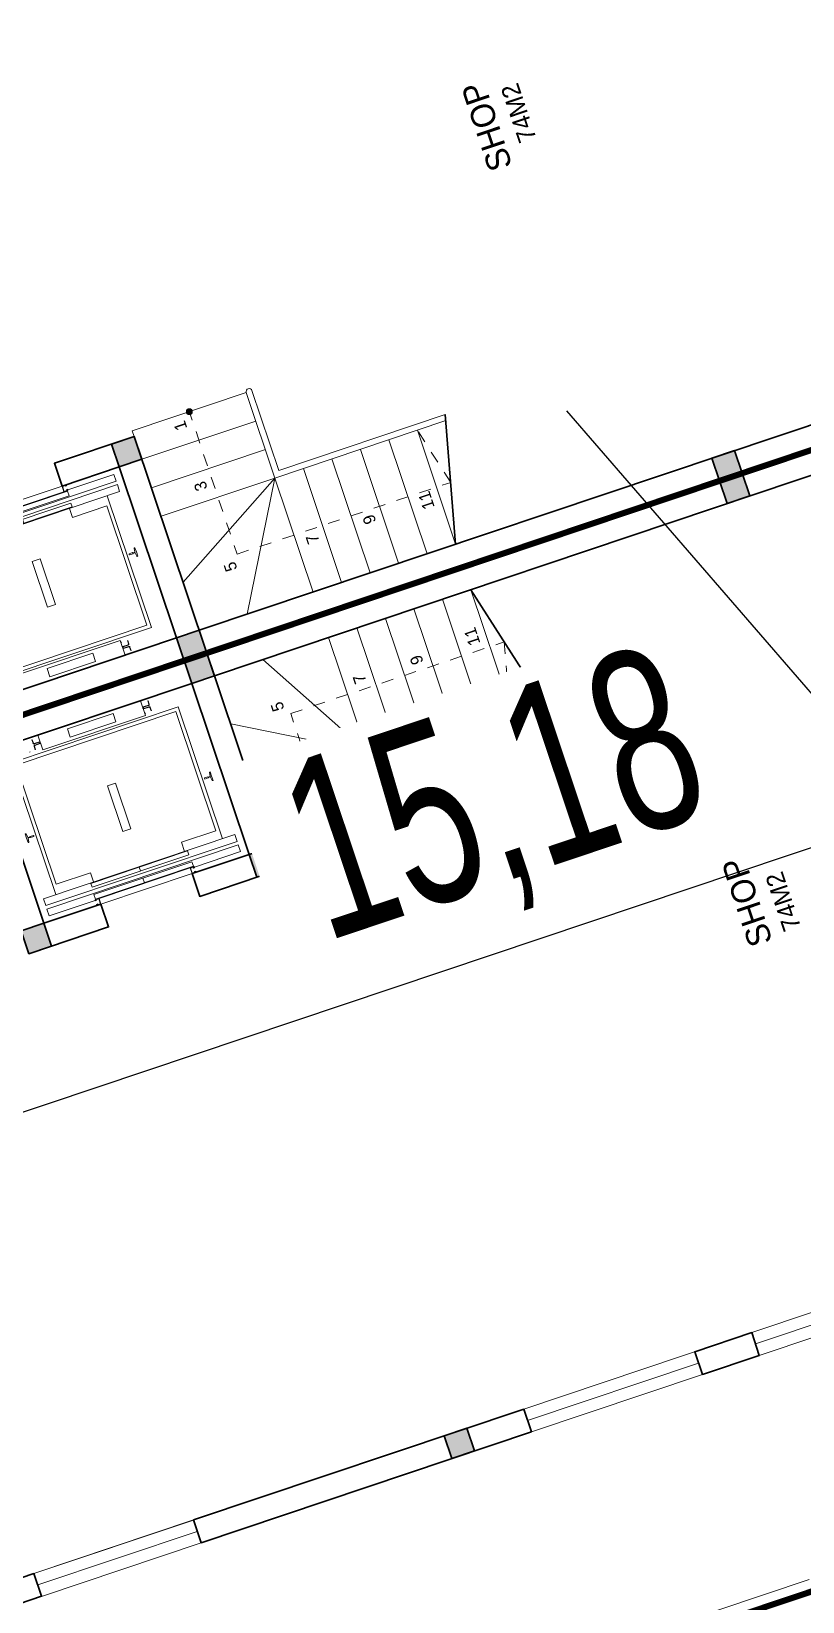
# Model space of a CAD drawing. Header units: metres. Extents: x 568336 to 569219, y 2065964 to 2066430.
# Drawn here: x 568597.83 to 568604.24, y 2066206.09 to 2066219.15 of the extents above; entities that cross this region are included whole.
import ezdxf

# ---------------------------------------------------------------- set-up
doc = ezdxf.new("R2010")
doc.units = ezdxf.units.M
for name, pattern in [('CENTER', [2, 1.25, -0.25, 0.25, -0.25]), ('HIDDEN', [0.375, 0.25, -0.125]), ('HIDDEN2', [0.1875, 0.125, -0.0625])]:
    doc.linetypes.add(name, pattern=pattern)
doc.layers.get('0').update_dxf_attribs({"linetype": 'CONTINUOUS'})
doc.layers.get('DEFPOINTS').update_dxf_attribs({"linetype": 'CONTINUOUS'})
for name, color, linetype, lineweight in [('-CENTER', 143, 'CENTER', 13), ('-CONCRETE', 1, 'CONTINUOUS', 35), ('-DOOR', 137, 'CONTINUOUS', 9), ('-HATCH', 8, 'CONTINUOUS', 5), ('-KH', 143, 'CONTINUOUS', 13), ('-LINE1', 7, 'CONTINUOUS', 18), ('-LINE2', 252, 'CONTINUOUS', 9), ('-TEXT', 7, 'CONTINUOUS', 15), ('-WALL', 4, 'CONTINUOUS', 35), ('TEXT25', 2, 'CONTINUOUS', 13)]:
    doc.layers.add(name, color=color, linetype=linetype, lineweight=lineweight)
doc.layers.add('-RANH GIOI LO DAT', color=12, linetype='CONTINUOUS')
doc.styles.add('KTHUOC', font='', dxfattribs={"width": 0.8})
doc.styles.add('SVN_AVO_thuong', font='')
doc.styles.add('T1', font='', dxfattribs={"height": 200})
doc.styles.get('KTHUOC').set_extended_font_data('.VnArial NarrowH')
doc.styles.get('SVN_AVO_thuong').set_extended_font_data('SVN-Avo')
doc.styles.get('T1').set_extended_font_data('VNgeometric Light')
doc.dimstyles.new('tien', dxfattribs={"dimscale": 0, "dimtxt": 1.5, "dimasz": 0.75, "dimexe": 0.45, "dimexo": 0, "dimgap": 0.25, "dimtad": 1, "dimzin": 1, "dimtxsty": 'KTHUOC', "dimblk1": 'ARCHTICK', "dimblk2": 'ARCHTICK', "dimsah": 1, "dimcen": 1, "dimdle": 0.45, "dimclrd": 37, "dimclre": 37, "dimclrt": 7, "dimaunit": 1, "dimadec": 0, "dimazin": 0, "dimtfac": 1, "dimtix": 1, "dimtofl": 0, "dimtmove": 2, "dimatfit": 3, "dimldrblk": 'ARCHTICK', "dimfxl": 1, "dimtfill": 1, "dimtolj": 1, "dimtzin": 1, "dimarcsym": 0})

# ---------------------------------------------------------------- blocks, each defined once
blk = doc.blocks.new('M20-T1')
at = {"layer": '-RANH GIOI LO DAT', "linetype": 'HIDDEN', "ltscale": 10, "const_width": 50}
blk.add_lwpolyline([(203516, -237348), (203516, -217450), (194516, -217450), (194516, -237557)], close=True, dxfattribs=at)
blk = doc.blocks.new('X-5M-DH-2-CORE$0$A$C75E80C28')
at = {"layer": '-LINE2', "linetype": 'Continuous', "ltscale": 2}
for p, q in [((-557, -112), (-560, -112)), ((-510, -22), (-510, -51)), ((-507, -22), (-510, -22)), ((-510, -109), (-510, -79)), ((-507, -22), (-507, -51)), ((-507, -109), (-507, -79)), ((-456, -57), (-501, -57)), ((-456, -60), (-501, -60)), ((-456, -70), (-501, -70)), ((-456, -73), (-501, -73)), ((-453, -63), (-453, -67)), ((-450, -63), (-450, -67)), ((450, -63), (450, -67)), ((453, -63), (453, -67)), ((456, -57), (501, -57)), ((456, -60), (501, -60)), ((456, -70), (501, -70)), ((456, -73), (501, -73)), ((457, -112), (460, -112)), ((507, -22), (510, -22)), ((507, -22), (507, -51)), ((507, -109), (507, -79)), ((510, -22), (510, -51)), ((510, -109), (510, -79)), ((-731, -149), (731, -149)), ((-731, -1305), (-731, -149)), ((-700, -179), (700, -179)), ((-700, -1225), (-700, -179)), ((700, -1225), (700, -179)), ((731, -1305), (731, -149)), ((840, -1305), (-840, -1305)), ((-840, -1365), (-840, -1305)), ((-700, -1225), (-400, -1225)), ((-400, -1305), (-400, -1225)), ((700, -1225), (400, -1225)), ((400, -1305), (400, -1225)), ((840, -1365), (840, -1305)), ((840, -1365), (-840, -1365)), ((840, -1395), (-840, -1395)), ((-840, -1395), (-840, -1455)), ((430, -1406), (-430, -1406)), ((-430, -1406), (-430, -1446)), ((425, -1309), (-425, -1309)), ((-425, -1343), (-425, -1309)), ((425, -1343), (-425, -1343)), ((0, -1309), (0, -1343)), ((0, -1406), (0, -1446)), ((425, -1343), (425, -1309)), ((430, -1406), (430, -1446)), ((840, -1395), (840, -1455)), ((-840, -1455), (-435, -1455)), ((-435, -1450), (-435, -1460)), ((-435, -1450), (-400, -1450)), ((-435, -1460), (-425, -1460)), ((-435, -1490), (-435, -1500)), ((-435, -1490), (-425, -1490)), ((-435, -1500), (-400, -1500)), ((-433, -1452), (-433, -1458)), ((-433, -1452), (-402, -1452)), ((-433, -1458), (-425, -1458)), ((-433, -1492), (-433, -1498)), ((-433, -1492), (-425, -1492)), ((-433, -1498), (-402, -1498)), ((430, -1446), (-430, -1446)), ((-425, -1458), (-425, -1460)), ((-425, -1490), (-425, -1492)), ((-402, -1452), (-402, -1498)), ((400, -1450), (-400, -1450)), ((-400, -1450), (-400, -1500)), ((400, -1450), (400, -1500)), ((435, -1450), (400, -1450)), ((435, -1500), (400, -1500)), ((402, -1452), (402, -1498)), ((433, -1452), (402, -1452)), ((433, -1498), (402, -1498)), ((433, -1458), (425, -1458)), ((425, -1458), (425, -1460)), ((435, -1460), (425, -1460)), ((425, -1490), (425, -1492)), ((435, -1490), (425, -1490)), ((433, -1492), (425, -1492)), ((433, -1452), (433, -1458)), ((433, -1492), (433, -1498)), ((435, -1450), (435, -1460)), ((840, -1455), (435, -1455)), ((435, -1490), (435, -1500))]:
    blk.add_line(p, q, dxfattribs=at)
for points in [[(-450, 0), (-450, -130), (450, -130), (450, 0)], [(-200, -29), (200, -29), (200, -101), (-200, -101)], [(-36, -584), (36, -584), (36, -984), (-36, -984)]]:
    blk.add_lwpolyline(points, close=True, dxfattribs=at)
for points in [[(-780, -789), (-751, -789, 0.414214), (-750, -788), (-750, -784), (-750, -780, 0.414214), (-751, -779), (-780, -779, -0.256978), (-784, -782), (-798, -782, -0.414214), (-801, -779), (-804, -749, 0.414214), (-807, -746), (-812, -746), (-812, -784), (-812, -821), (-807, -821, 0.414214), (-804, -818), (-801, -789, -0.414214), (-798, -786), (-784, -786, -0.256978), (-780, -789)], [(780, -789), (751, -789, -0.414214), (750, -788), (750, -784), (750, -780, -0.414214), (751, -779), (780, -779, 0.256978), (784, -782), (798, -782, 0.414214), (801, -779), (804, -749, -0.414214), (807, -746), (812, -746), (812, -784), (812, -821), (807, -821, -0.414214), (804, -818), (801, -789, 0.414214), (798, -786), (784, -786, 0.256978), (780, -789)]]:
    blk.add_lwpolyline(points, format="xyb", dxfattribs=at)
for centre, radius, start, end in [((-501, -51), 9.4, 180, 270), ((-501, -79), 9.4, 90, 180), ((-501, -51), 6.2, 180, 270), ((-501, -79), 6.2, 90, 180), ((-456, -63), 6.2, 0, 90), ((-456, -63), 3, 0, 90), ((-456, -67), 6.2, 270, 0), ((-456, -67), 3, 270, 0), ((456, -63), 6.2, 90, 180), ((456, -67), 6.2, 180, 270), ((456, -63), 3, 90, 180), ((456, -67), 3, 180, 270), ((501, -51), 6.2, 270, 0), ((501, -51), 9.4, 270, 0), ((501, -79), 9.4, 0, 90), ((501, -79), 6.2, 0, 90)]:
    blk.add_arc(centre, radius, start, end, dxfattribs=at)
blk = doc.blocks.new('A$C5C575821')
at = {"layer": '-CONCRETE'}
h = blk.add_hatch(color=256, dxfattribs=at)
h.dxf.hatch_style = 1
h.paths.add_polyline_path([(0, 200), (0, 0), (200, 0), (200, 200)])
blk.add_lwpolyline([(0, 0), (200, 0), (200, 200), (0, 200)], close=True, dxfattribs=at)
blk = doc.blocks.new('A$C3F71457E')
at = {"layer": '-CONCRETE'}
blk.add_lwpolyline([(0, -100), (0, 400), (-1500, 400), (-1500, -1400), (0, -1400), (0, -900), (200, -900), (200, -1600), (-1700, -1600), (-1700, 600), (200, 600), (200, -100), (0, -100)], dxfattribs=at)
at = {"layer": '-LINE1'}
blk.add_line((0, -900), (0, -100), dxfattribs=at)
at = {"layer": '-WALL'}
for p in [(-1700, 400), (0, 400), (-1700, -1600), (0, -1600)]:
    blk.add_blockref('A$C5C575821', p, dxfattribs=at)
at = {"color": 2, "rotation": 90}
blk.add_blockref('X-5M-DH-2-CORE$0$A$C75E80C28', (-1500, -500), dxfattribs=at)
blk = doc.blocks.new('M19-T1')
at = {"layer": '-HATCH', "true_color": 0x8c8896}
h = blk.add_hatch(color=252, dxfattribs=at)
h.dxf.hatch_style = 1
edge = h.paths.add_edge_path()
edge.add_arc((200897.739, -159854.125), 24.626, 0, 360)
at = {"layer": '-DOOR'}
for p, q in [((195847.234, -156953.148), (195847.234, -155553.148)), ((195847.255, -155553.148), (195847.255, -156953.148)), ((195947.147, -155553.148), (195947.147, -156953.148)), ((195947.234, -156953.148), (195947.234, -155553.148)), ((196047.039, -155553.148), (196047.039, -156953.148)), ((196047.234, -156953.148), (196047.234, -155553.148)), ((195946.432, -159853.372), (195946.583, -161353.645)), ((195846.561, -161853.37), (195846.57, -161353.37)), ((196046.147, -161853.374), (196046.156, -161353.374)), ((195946.634, -161853.638), (195946.785, -163353.371))]:
    blk.add_line(p, q, dxfattribs=at)
blk.add_lwpolyline([(196046.441, -163353.371), (196046.599, -159853.348), (195846.599, -159853.348), (195846.441, -163353.371)], close=True, dxfattribs=at)
at = {"layer": '-KH', "linetype": 'HIDDEN2', "ltscale": 5}
blk.add_line((202147.454, -161729.122), (201647.454, -161604.125), dxfattribs=at)
blk.add_lwpolyline([(200873.113, -159854.125), (202147.454, -159854.125), (202147.454, -161729.122)], dxfattribs=at)
at = {"layer": '-KH'}
blk.add_circle((200897.739, -159854.125), 24.626, dxfattribs=at)
at = {"layer": '-LINE1'}
for p, q in [((200897.739, -159353.148), (200897.739, -160354.125)), ((200947.357, -159353.148), (200897.739, -159353.148)), ((201147.739, -160354.125), (201147.739, -159354.125)), ((201397.596, -160354.125), (201397.596, -159354.125)), ((201647.454, -159354.125), (201647.454, -160354.125)), ((201647.454, -160354.125), (202224.804, -159354.125)), ((201647.454, -160354.125), (202647.454, -159776.775)), ((201647.454, -160354.125), (200897.739, -160354.125)), ((201647.454, -161854.125), (201647.454, -160354.125)), ((201597.454, -160404.125), (200897.739, -160404.125)), ((201597.454, -161866.625), (201597.454, -160404.125))]:
    blk.add_line(p, q, dxfattribs=at)
at = {"layer": '-LINE1', "lineweight": 18}
for p, q in [((201647.454, -160354.125), (202647.483, -160354.125)), ((201647.454, -160604.125), (202647.483, -160604.125)), ((201647.454, -160854.125), (202647.483, -160854.125)), ((201647.454, -161104.125), (202647.483, -161104.125)), ((201647.454, -161354.125), (202647.483, -161354.125)), ((201647.454, -161604.125), (202647.483, -161604.125))]:
    blk.add_line(p, q, dxfattribs=at)
at = {"layer": '-LINE1'}
blk.add_lwpolyline([(193947.357, -156853.148), (193947.357, -161653.148)], dxfattribs=at)
blk.add_arc((200897.739, -160379.125), 25, 90, 270, dxfattribs=at)
at = {"layer": '-RANH GIOI LO DAT', "linetype": 'HIDDEN', "ltscale": 10, "const_width": 50}
blk.add_lwpolyline([(202847.357, -171341.656), (202847.357, -151653.148), (193847.357, -151653.148), (193847.357, -171551.046)], close=True, dxfattribs=at)
at = {"layer": '-WALL'}
for p, q in [((195847.357, -155553.148), (195847.357, -153653.148)), ((196047.357, -155553.148), (196047.357, -153853.148)), ((195847.357, -155553.148), (196047.357, -155553.148)), ((195847.112, -156953.148), (195846.962, -159853.37)), ((195847.112, -156953.148), (196047.112, -156953.148)), ((196047.112, -156953.148), (196046.962, -159853.374)), ((196046.261, -159853.372), (195846.603, -159853.372)), ((195846.962, -159853.37), (196046.962, -159853.374))]:
    blk.add_line(p, q, dxfattribs=at)
at = {"layer": '-WALL', "linetype": 'Continuous', "ltscale": 10}
for p, q in [((202847.357, -168828.151), (202847.357, -153653.148)), ((202647.357, -167428.026), (202647.357, -159353.148))]:
    blk.add_line(p, q, dxfattribs=at)
at = {"layer": '-WALL', "color": 250}
for p, q in [((196046.965, -161353.638), (195846.954, -161353.645)), ((196046.947, -161853.638), (195846.972, -161853.645))]:
    blk.add_line(p, q, dxfattribs=at)
at = {"layer": '-WALL'}
blk.add_lwpolyline([(195846.954, -161353.645), (196046.972, -161353.645), (196046.972, -161853.638), (195846.954, -161853.638)], close=True, dxfattribs=at)
blk.add_lwpolyline([(202647.434, -161604.125), (201597.454, -161866.625)], dxfattribs=at)
at = {"layer": '-WALL', "rotation": 180}
blk.add_blockref('A$C3F71457E', (201147.357, -158753.148), dxfattribs=at)
at = {"layer": '-WALL'}
for p in [(195847.36, -159353.148), (202647.36, -159353.148), (202647.36, -164053.637)]:
    blk.add_blockref('A$C5C575821', p, dxfattribs=at)
at = {"layer": '-TEXT', "style": 'T1'}
for s, p in [('1', (200999.328, -159796.494)), ('3', (201485.679, -159796.494)), ('5', (202199.86, -159818.129)), ('7', (202199.86, -160539.017)), ('9', (202199.86, -161039.017)), ('11', (202199.86, -161539.017))]:
    blk.add_text(s, height=100, rotation=360, dxfattribs=at).set_placement(p)
at = {"layer": 'TEXT25'}
for s, height, rotation, style, p in [('SHOP', 200, 0, 'SVN_AVO_thuong', (199073.878, -163055.591)), ('74M2', 150, 360, 'T1', (199109.698, -163317.212))]:
    blk.add_text(s, height=height, rotation=rotation, dxfattribs=dict(at, style=style)).set_placement(p)
blk = doc.blocks.new('M18-T1')
at = {"layer": '-HATCH', "true_color": 0x8c8896}
h = blk.add_hatch(color=252, dxfattribs=at)
h.dxf.hatch_style = 1
edge = h.paths.add_edge_path()
edge.add_arc((197052, -93720), 24.6, 0, 360)
at = {"layer": '-KH', "linetype": 'HIDDEN2', "ltscale": 5}
blk.add_line((195802, -95595), (196302, -95470), dxfattribs=at)
blk.add_lwpolyline([(197077, -93720), (195802, -93720), (195802, -95595)], dxfattribs=at)
at = {"layer": '-KH'}
blk.add_circle((197052, -93720), 24.6, dxfattribs=at)
at = {"layer": '-LINE1'}
for p, q in [((196302, -94220), (195725, -93220)), ((196302, -93220), (196302, -94220)), ((196552, -94220), (196552, -93220)), ((196802, -94220), (196802, -93220)), ((197002, -93219), (197052, -93219)), ((197052, -93219), (197052, -94220)), ((196302, -94220), (195302, -93642)), ((196302, -95720), (196302, -94220)), ((196302, -94220), (197052, -94220)), ((196352, -95732), (196352, -94270)), ((196352, -94270), (197052, -94270))]:
    blk.add_line(p, q, dxfattribs=at)
at = {"layer": '-LINE1', "lineweight": 18}
for p, q in [((196302, -94220), (195302, -94220)), ((196302, -94470), (195302, -94470)), ((196302, -94720), (195302, -94720)), ((196302, -94970), (195302, -94970)), ((196302, -95220), (195302, -95220)), ((196302, -95470), (195302, -95470))]:
    blk.add_line(p, q, dxfattribs=at)
at = {"layer": '-LINE1'}
blk.add_arc((197052, -94245), 25, 270, 90, dxfattribs=at)
at = {"layer": '-RANH GIOI LO DAT', "linetype": 'HIDDEN', "ltscale": 10, "const_width": 50}
blk.add_lwpolyline([(201104, -105068), (206102, -99951), (206102, -85519), (195102, -85519), (195102, -105207)], close=True, dxfattribs=at)
at = {"layer": '-WALL'}
blk.add_line((195102, -102807), (195102, -87519), dxfattribs=at)
at = {"layer": '-WALL', "linetype": 'Continuous', "ltscale": 10}
for p, q in [((195102, -102694), (195102, -87519)), ((195302, -101294), (195302, -93219))]:
    blk.add_line(p, q, dxfattribs=at)
at = {"layer": '-WALL'}
blk.add_lwpolyline([(195302, -95470), (196352, -95732)], dxfattribs=at)
at = {"layer": '-WALL', "xscale": -1, "rotation": 180}
blk.add_blockref('A$C3F71457E', (196802, -92619), dxfattribs=at)
at = {"layer": '-WALL', "xscale": -1}
for p in [(195302, -93219), (195302, -97919)]:
    blk.add_blockref('A$C5C575821', p, dxfattribs=at)
at = {"layer": '-TEXT', "style": 'T1'}
for s, p in [('5', (195683, -93684)), ('3', (196397, -93662)), ('1', (196927, -93662)), ('7', (195683, -94405)), ('9', (195688, -94905)), ('11', (195650, -95405))]:
    blk.add_text(s, height=100, rotation=0, dxfattribs=at).set_placement(p)
at = {"layer": 'TEXT25'}
for s, height, rotation, style, p in [('SHOP', 200, 360, 'SVN_AVO_thuong', (198133, -96921)), ('74M2', 150, 0, 'T1', (198283, -97183))]:
    blk.add_text(s, height=height, rotation=rotation, dxfattribs=dict(at, style=style)).set_placement(p)
blk = doc.blocks.new('_ArchTick')
at = {"color": 0, "linetype": 'ByBlock', "const_width": 0.15}
blk.add_lwpolyline([(-0.5, -0.5), (0.5, 0.5)], dxfattribs=at)
blk = doc.blocks.new('*D179')
at = {"color": 37, "lineweight": -2, "transparency": 16777216}
for p, q in [((568608.268, 2066216.993), (568609.409, 2066213.595)), ((568609.692, 2066214.164), (568594.452, 2066209.05)), ((568593.881, 2066212.164), (568595.021, 2066208.766))]:
    blk.add_line(p, q, dxfattribs=at)
at = {"layer": 'DEFPOINTS', "color": 0, "transparency": 16777216}
for p in [(568608.268, 2066216.993), (568593.881, 2066212.164), (568594.878, 2066209.193)]:
    blk.add_point(p, dxfattribs=at)
at = {"color": 37, "lineweight": -2, "transparency": 16777216, "xscale": 0.75, "yscale": 0.75, "zscale": 0.75}
for p, rotation in [((568609.265, 2066214.021), 18.55149972351196), ((568594.878, 2066209.193), 198.551499723512)]:
    blk.add_blockref('_ArchTick', p, dxfattribs=dict(at, rotation=rotation))
at = {"color": 7, "transparency": 16777216, "insert": (568601.705, 2066212.699), "char_height": 1.5, "attachment_point": 5, "rotation": 18.5515, "style": 'KTHUOC', "bg_fill": 3, "box_fill_scale": 1.1, "bg_fill_color": 256, "bg_fill_true_color": 13158600, "bg_fill_transparency": 0}
blk.add_mtext('\\A1;15,18 ', dxfattribs=at)

msp = doc.modelspace()

# ---------------------------------------------------------------- block references
at = {"layer": '-CENTER', "xscale": 0.001, "yscale": 0.001, "zscale": 0.001, "rotation": 108.5514997303649}
msp.add_blockref('M20-T1', (568453.448, 2065940.871), dxfattribs=at)

# ---------------------------------------------------------------- next in the draw order: block references
at = {"layer": '-CENTER', "xscale": 0.001, "yscale": 0.001, "zscale": 0.001, "rotation": 108.5514997291008}
msp.add_blockref('M19-T1', (568512.75, 2065970.972), dxfattribs=at)

# ---------------------------------------------------------------- next in the draw order: block references
at = {"layer": '-CENTER', "xscale": 0.001, "yscale": 0.001, "zscale": 0.001, "rotation": 108.5514997345284}
msp.add_blockref('M18-T1', (568572.983, 2065999.355), dxfattribs=at)

# ---------------------------------------------------------------- next in the draw order: linework, layer by layer
at = {"color": 2}
msp.add_lwpolyline([(568602.279, 2066215.993), (568604.699, 2066213.197), (568605.106, 2066221.001)], dxfattribs=at)

# ---------------------------------------------------------------- next in the draw order: dimensions: what is measured, and where the dimension line sits
dim = msp.add_aligned_dim(p1=(568608.268, 2066216.993), p2=(568593.881, 2066212.164), distance=3.134, dimstyle='tien', override={"dimscale": 1, "dimpost": ' '})
dim.commit()
dim.dimension.update_dxf_attribs({"geometry": '*D179', "text_midpoint": (568601.705, 2066212.699)})

doc.saveas('drawing.dxf')
